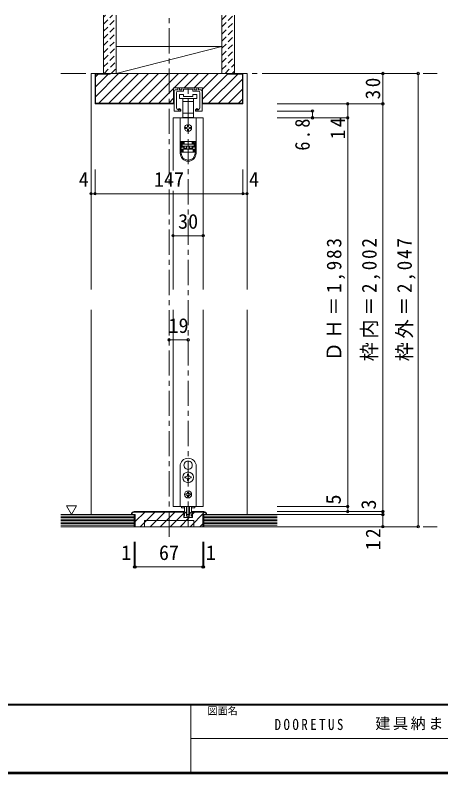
# Model space of a CAD drawing. Units: millimetres at full size, sheet at 1:5; details may follow other scales. Extents: x -957 to 993, y -689 to 708.
# Drawn here: x -157 to 266, y -689 to 64 of the extents above; entities that cross this region are included whole.
import ezdxf
from ezdxf.enums import TextEntityAlignment as Align

# ---------------------------------------------------------------- set-up
doc = ezdxf.new("R2010")
doc.units = ezdxf.units.MM
doc.header["$LTSCALE"] = 5
doc.header["$PDMODE"] = 32
doc.header["$PDSIZE"] = 2.5
doc.linetypes.add('CHAIN1', pattern=[8, 5, -1, 1, -1])
doc.linetypes.add('DASHED1', pattern=[1.8, 1.2, -0.6])
for name, color, linetype, lineweight in [('0-B_寸法', 7, 'Continuous', 9), ('F-0_補助線', 7, 'Continuous', 9), ('F-1_枠', 6, 'Continuous', 9)]:
    doc.layers.add(name, color=color, linetype=linetype, lineweight=lineweight)
doc.layers.add('F-A_文字', color=7, linetype='Continuous')
doc.styles.add('ＭＳ ゴシック', font='')
doc.styles.get('ＭＳ ゴシック').set_extended_font_data('MS Gothic')

# ---------------------------------------------------------------- blocks, each defined once
blk = doc.blocks.new('01')
at = {"layer": '0-B_寸法'}
for p, q in [((-8.95, 7.72), (-9.85, 7.72)), ((-5.85, 7.72), (5.85, 7.72)), ((8.95, 7.72), (9.85, 7.72)), ((-14, 3.72), (-14, -15.48)), ((-12, 5.72), (-10.45, 5.72)), ((-11.65, 2.72), (-11.65, -12.157)), ((-10.15, 6.02), (-10.15, 7.42)), ((-10.15, 4.22), (-4.95, 4.22)), ((-8.65, 6.02), (-8.65, 7.42)), ((-6.45, 5.72), (-8.35, 5.72)), ((-6.15, 7.42), (-6.15, 6.02)), ((-4.65, 4.52), (-4.65, 5.92)), ((-4.35, 6.22), (-0.3, 6.22)), ((0, 6.52), (-0.3, 6.22)), ((0, 6.52), (0.3, 6.22)), ((4.35, 6.22), (0.3, 6.22)), ((4.65, 4.52), (4.65, 5.92)), ((10.15, 4.22), (4.95, 4.22)), ((6.15, 7.42), (6.15, 6.02)), ((6.45, 5.72), (8.35, 5.72)), ((8.65, 6.02), (8.65, 7.42)), ((10.15, 6.02), (10.15, 7.42)), ((12, 5.72), (10.45, 5.72)), ((11.65, 2.72), (11.65, -12.157)), ((14, 3.72), (14, -15.48)), ((-7.15, -15.48), (-7.15, -14.405)), ((7.15, -15.48), (7.15, -14.405)), ((-13.7, -15.78), (-7.45, -15.78)), ((13.7, -15.78), (7.45, -15.78))]:
    blk.add_line(p, q, dxfattribs=at)
for centre, radius, start, end in [((-9.85, 7.42), 0.3, 90, 180), ((-8.95, 7.42), 0.3, 0, 90), ((-5.85, 7.42), 0.3, 90, 180), ((5.85, 7.42), 0.3, 0, 90), ((8.95, 7.42), 0.3, 90, 180), ((9.85, 7.42), 0.3, 0, 90), ((-12, 3.72), 2, 90, 180), ((-10.15, 2.72), 1.5, 90, 180), ((-10.45, 6.02), 0.3, 270, 0), ((-8.35, 6.02), 0.3, 180, 270), ((-6.45, 6.02), 0.3, 270, 0), ((-4.95, 4.52), 0.3, 270, 0), ((-4.35, 5.92), 0.3, 90, 180), ((4.35, 5.92), 0.3, 0, 90), ((4.95, 4.52), 0.3, 180, 270), ((6.45, 6.02), 0.3, 180, 270), ((8.35, 6.02), 0.3, 270, 0), ((10.45, 6.02), 0.3, 180, 270), ((10.15, 2.72), 1.5, 0, 90), ((12, 3.72), 2, 0, 90), ((-9.65, -12.157), 2, 180, 253.54075), ((-8.8, -9.28), 5, 253.54075, 284.75682), ((-7.45, -14.405), 0.3, 0, 104.75682), ((7.45, -14.405), 0.3, 75.24318, 180), ((8.8, -9.28), 5, 255.24318, 286.45925), ((9.65, -12.157), 2, 286.45925, 0), ((-13.7, -15.48), 0.3, 180, 270), ((-7.45, -15.48), 0.3, 270, 0), ((7.45, -15.48), 0.3, 180, 270), ((13.7, -15.48), 0.3, 270, 0)]:
    blk.add_arc(centre, radius, start, end, dxfattribs=at)
for p in [(-8.8, -14.28), (8.8, -14.28)]:
    blk.add_point(p, dxfattribs=at)

msp = doc.modelspace()

# ---------------------------------------------------------------- linework, layer by layer
at = {"layer": '0-B_寸法', "linetype": 'DASHED1'}
for p, q in [((-68.812, 55.44), (-59.846, 64.407)), ((-68.812, 62.511), (-66.917, 64.407)), ((-68.812, 48.369), (-56.312, 60.869)), ((48.688, 52.732), (60.363, 64.407)), ((48.688, 59.803), (53.291, 64.407)), ((-68.812, 41.298), (-56.312, 53.798)), ((48.688, 45.661), (61.188, 58.161)), ((-68.812, 34.227), (-56.312, 46.727)), ((48.688, 38.59), (61.188, 51.09)), ((-68.812, 27.156), (-56.312, 39.656)), ((48.688, 31.519), (61.188, 44.019)), ((-68.49, 20.407), (-56.312, 32.585)), ((48.688, 24.448), (61.188, 36.948)), ((-68.84, 12.986), (-56.312, 25.514)), ((48.688, 17.377), (61.188, 29.877)), ((48.688, 10.306), (61.188, 22.806)), ((-68.348, 6.407), (-56.312, 18.443)), ((51.86, 6.407), (61.188, 15.735)), ((-61.277, 6.407), (-56.312, 11.372)), ((58.931, 6.407), (61.188, 8.664))]:
    msp.add_line(p, q, dxfattribs=at)
at = {"layer": '0-B_寸法'}
for p, q in [((-68.812, 6.407), (-68.812, 64.407)), ((-56.312, 6.407), (-56.312, 64.407)), ((48.688, 6.407), (48.688, 64.407)), ((61.188, 6.407), (61.188, 64.407)), ((-56.312, 6.407), (48.688, 33.407)), ((-56.312, 33.407), (48.688, 33.407)), ((-81.312, 6.407), (-77.312, 6.407)), ((-81.312, 6.407), (-81.312, -208.094)), ((-77.312, -23.593), (-77.312, 6.407)), ((69.688, 6.407), (-77.312, 6.407)), ((-76.812, -16.566), (-53.84, 6.407)), ((-76.812, -23.093), (-76.812, 5.907)), ((-62.312, 5.907), (-76.812, 5.907)), ((-76.812, 3.233), (-74.139, 5.907)), ((-76.812, -6.666), (-64.239, 5.907)), ((-73.44, -23.093), (-43.94, 6.407)), ((-63.541, -23.093), (-34.041, 6.407)), ((-62.312, 6.407), (-62.312, 5.907)), ((-56.312, 6.407), (48.688, 6.407)), ((-53.641, -23.093), (-24.141, 6.407)), ((-14.242, 6.407), (-43.742, -23.093)), ((-33.842, -23.093), (-4.342, 6.407)), ((-23.943, -23.093), (5.557, 6.407)), ((1.457, -7.593), (15.457, 6.407)), ((11.356, -7.593), (25.356, 6.407)), ((21.256, -7.593), (35.256, 6.407)), ((29.588, -9.161), (45.155, 6.407)), ((29.588, -19.06), (54.688, 6.04)), ((64.454, 5.907), (35.454, -23.093)), ((45.354, -23.093), (69.188, 0.741)), ((54.688, 5.907), (54.688, 6.407)), ((54.688, 5.907), (69.188, 5.907)), ((69.188, -23.093), (69.188, 5.907)), ((69.688, -23.593), (69.688, 6.407)), ((73.688, 6.407), (69.688, 6.407)), ((73.688, -208.094), (73.688, 6.407)), ((243.688, 6.407), (103.688, 6.407)), ((208.688, 6.407), (208.688, -23.593)), ((243.688, 6.407), (243.688, -431.593)), ((-14.043, -23.093), (0.788, -8.262)), ((0.788, -23.593), (0.788, -7.593)), ((29.588, -7.593), (0.788, -7.593)), ((6.688, -14.293), (6.688, -18.293)), ((10.688, -14.293), (6.688, -14.293)), ((10.688, -16.293), (10.688, -14.293)), ((19.688, -14.293), (19.688, -16.293)), ((23.688, -14.293), (19.688, -14.293)), ((23.688, -18.293), (23.688, -14.293)), ((29.588, -23.593), (29.588, -7.593)), ((55.253, -23.093), (69.188, -9.159)), ((-4.144, -23.093), (0.788, -18.162)), ((6.688, -18.293), (15.188, -18.293)), ((9.938, -18.293), (9.938, -21.293)), ((9.938, -21.293), (9.938, -32.893)), ((9.938, -21.293), (15.188, -21.293)), ((19.688, -16.293), (10.688, -16.293)), ((15.188, -18.293), (23.688, -18.293)), ((15.188, -21.293), (20.438, -21.293)), ((20.438, -21.293), (20.438, -18.293)), ((20.438, -32.893), (20.438, -21.293)), ((65.153, -23.093), (69.188, -19.058)), ((0.788, -23.593), (-77.312, -23.593)), ((0.788, -23.093), (-76.812, -23.093)), ((69.188, -23.093), (29.588, -23.093)), ((69.688, -23.593), (29.588, -23.593)), ((208.688, -23.593), (103.688, -23.593)), ((173.688, -23.593), (173.688, -37.593)), ((208.688, -443.593), (208.688, -23.593)), ((30.188, -37.593), (0.188, -37.593)), ((0.188, -37.593), (0.188, -89.898)), ((7.288, -37.593), (7.288, -60.893)), ((23.088, -37.593), (7.288, -37.593)), ((9.938, -32.893), (9.938, -37.293)), ((15.188, -32.893), (9.938, -32.893)), ((9.938, -37.293), (11.188, -37.293)), ((20.438, -32.893), (15.188, -32.893)), ((19.188, -37.593), (19.188, -37.293)), ((19.188, -37.293), (20.438, -37.293)), ((20.438, -37.293), (20.438, -32.893)), ((23.088, -37.593), (23.088, -60.893)), ((30.188, -37.593), (30.188, -208.094)), ((138.688, -30.793), (103.688, -30.793)), ((173.688, -37.593), (103.688, -37.593)), ((138.688, -30.793), (138.688, -37.593)), ((173.688, -37.593), (173.688, -423.594)), ((14.688, -45.093), (14.688, -46.093)), ((15.688, -46.093), (15.688, -45.093)), ((13.688, -47.093), (12.688, -47.093)), ((12.688, -48.093), (13.688, -48.093)), ((14.688, -49.093), (14.688, -50.093)), ((15.688, -50.093), (15.688, -49.093)), ((17.688, -47.093), (16.688, -47.093)), ((16.688, -48.093), (17.688, -48.093)), ((7.288, -60.893), (7.288, -60.993)), ((23.088, -60.893), (7.288, -60.893)), ((7.288, -60.993), (7.288, -72.693)), ((8.288, -60.993), (7.288, -60.993)), ((8.288, -72.693), (8.288, -60.993)), ((10.988, -60.993), (8.288, -60.993)), ((9.088, -61.993), (10.988, -61.993)), ((9.088, -61.993), (9.088, -66.693)), ((10.988, -62.993), (9.088, -62.993)), ((10.988, -66.693), (9.088, -66.693)), ((11.188, -63.093), (9.288, -63.093)), ((9.288, -63.093), (9.288, -63.593)), ((10.288, -60.993), (10.288, -60.893)), ((10.988, -60.993), (10.988, -61.993)), ((10.988, -61.993), (10.988, -62.993)), ((10.988, -66.693), (10.988, -68.593)), ((11.188, -63.093), (11.188, -60.893)), ((11.188, -67.593), (11.188, -65.593)), ((11.188, -67.593), (13.688, -67.593)), ((11.188, -68.593), (11.188, -67.593)), ((13.688, -65.593), (13.688, -68.593)), ((16.688, -65.593), (16.688, -68.593)), ((19.188, -60.893), (19.188, -63.093)), ((21.088, -63.093), (19.188, -63.093)), ((19.188, -65.593), (19.188, -67.593)), ((19.388, -61.993), (19.388, -60.993)), ((22.088, -60.993), (19.388, -60.993)), ((19.388, -61.993), (21.288, -61.993)), ((19.388, -65.693), (21.288, -65.693)), ((19.388, -66.693), (19.388, -65.693)), ((19.388, -68.593), (19.388, -66.693)), ((21.288, -66.693), (19.388, -66.693)), ((20.088, -60.893), (20.088, -60.993)), ((21.088, -63.593), (21.088, -63.093)), ((21.288, -66.693), (21.288, -61.993)), ((23.088, -60.893), (23.088, -60.993)), ((23.088, -72.693), (23.088, -60.993)), ((9.288, -71.593), (9.288, -68.593)), ((9.288, -68.593), (10.288, -68.593)), ((10.288, -71.593), (9.288, -71.593)), ((10.288, -68.593), (10.288, -71.593)), ((10.288, -68.593), (20.088, -68.593)), ((20.088, -71.593), (10.288, -71.593)), ((20.088, -71.593), (20.088, -68.593)), ((20.088, -68.593), (21.088, -68.593)), ((21.088, -71.593), (20.088, -71.593)), ((21.088, -68.593), (21.088, -71.593)), ((-77.312, -112.898), (-77.312, -88.839)), ((69.688, -112.898), (69.688, -92.339)), ((-77.312, -112.898), (69.688, -112.898)), ((0.188, -109.898), (0.188, -208.094)), ((0.188, -154.594), (30.188, -154.594)), ((-81.312, -228.094), (-81.312, -431.594)), ((0.188, -228.094), (0.188, -423.594)), ((30.188, -228.094), (30.188, -423.594)), ((73.688, -431.594), (73.688, -228.094)), ((7.188, -423.594), (7.188, -383.594)), ((15.089, -378.445), (15.188, -378.544)), ((15.287, -378.445), (15.188, -378.544)), ((23.188, -383.594), (23.188, -423.594)), ((11.546, -384.582), (11.681, -384.619)), ((11.645, -384.754), (11.681, -384.619)), ((14.688, -391.444), (14.688, -392.394)), ((15.688, -391.444), (14.688, -391.444)), ((15.688, -392.394), (15.688, -391.444)), ((18.831, -384.582), (18.696, -384.619)), ((18.732, -384.754), (18.696, -384.619)), ((12.988, -394.094), (12.038, -394.094)), ((12.038, -394.094), (12.038, -395.094)), ((12.038, -395.094), (12.988, -395.094)), ((15.688, -397.744), (15.688, -396.794)), ((18.338, -394.094), (17.388, -394.094)), ((17.388, -395.094), (18.338, -395.094)), ((18.338, -395.094), (18.338, -394.094)), ((13.388, -411.094), (12.788, -411.094)), ((12.788, -411.094), (12.788, -412.094)), ((12.788, -412.094), (13.388, -412.094)), ((14.688, -409.194), (15.688, -409.194)), ((14.688, -409.194), (14.688, -409.794)), ((14.688, -413.394), (14.688, -413.994)), ((15.688, -413.994), (14.688, -413.994)), ((15.688, -409.194), (15.688, -409.794)), ((15.688, -413.394), (15.688, -413.994)), ((16.988, -411.094), (17.588, -411.094)), ((-105.747, -422.78), (-100.747, -431.44)), ((-105.747, -422.78), (-95.747, -422.78)), ((-95.747, -422.78), (-100.747, -431.44)), ((-38.312, -428.593), (10.788, -428.593)), ((-38.312, -429.093), (10.788, -429.093)), ((-37.312, -438.557), (-27.849, -429.093)), ((-32.449, -443.593), (-17.949, -429.093)), ((-22.55, -443.593), (-8.05, -429.093)), ((-12.65, -443.593), (1.85, -429.093)), ((0.188, -423.594), (30.188, -423.594)), ((23.188, -423.594), (7.188, -423.594)), ((8.588, -423.594), (8.588, -424.794)), ((8.588, -424.794), (11.721, -424.794)), ((10.688, -428.594), (11.231, -428.594)), ((10.688, -429.594), (10.688, -428.594)), ((10.788, -434.593), (10.788, -428.593)), ((12.85, -430.006), (11.585, -428.74)), ((11.688, -428.015), (11.688, -423.594)), ((13.688, -423.594), (13.688, -431.215)), ((16.688, -423.594), (16.688, -431.215)), ((17.048, -443.593), (31.434, -429.207)), ((17.526, -430.006), (18.792, -428.74)), ((18.656, -424.794), (21.788, -424.794)), ((18.688, -428.015), (18.688, -423.594)), ((30.688, -428.593), (19.588, -428.593)), ((30.688, -429.093), (19.588, -429.093)), ((19.588, -431.154), (21.649, -429.093)), ((21.788, -423.594), (21.788, -424.794)), ((173.688, -423.594), (103.688, -423.594)), ((208.688, -428.594), (103.688, -428.594)), ((173.688, -423.594), (173.688, -428.594)), ((-38.312, -431.594), (-111.312, -431.594)), ((-38.312, -433.094), (-111.312, -433.094)), ((-38.312, -434.594), (-111.312, -434.594)), ((-38.312, -436.094), (-111.312, -436.094)), ((-37.312, -431.593), (-41.312, -431.593)), ((-38.312, -443.593), (-38.312, -431.594)), ((-37.312, -443.593), (-37.312, -431.593)), ((-2.751, -443.593), (10.788, -430.055)), ((7.149, -443.593), (16.149, -434.593)), ((11.388, -434.593), (10.902, -433.367)), ((11.688, -433.093), (11.088, -433.093)), ((12.488, -434.593), (11.388, -434.593)), ((11.688, -433.093), (11.688, -431.83)), ((12.488, -434.593), (12.688, -434.393)), ((12.688, -434.393), (12.888, -434.593)), ((17.488, -434.593), (12.888, -434.593)), ((13.062, -430.094), (13.388, -430.094)), ((13.588, -432.793), (13.588, -430.294)), ((16.388, -431.515), (13.988, -431.515)), ((15.188, -433.393), (15.488, -433.093)), ((15.488, -433.093), (16.488, -433.093)), ((16.788, -432.793), (16.788, -430.294)), ((17.314, -430.094), (16.988, -430.094)), ((17.688, -434.393), (17.488, -434.593)), ((17.888, -434.593), (17.688, -434.393)), ((17.888, -434.593), (18.988, -434.593)), ((18.688, -433.093), (18.688, -431.83)), ((18.688, -433.093), (19.288, -433.093)), ((18.988, -434.593), (19.474, -433.367)), ((33.688, -431.593), (29.688, -431.593)), ((29.688, -443.593), (29.688, -431.593)), ((30.688, -443.593), (30.688, -431.594)), ((30.688, -431.594), (103.688, -431.594)), ((30.688, -433.094), (103.688, -433.094)), ((30.688, -434.594), (103.688, -434.594)), ((30.688, -436.094), (103.688, -436.094)), ((208.688, -431.593), (103.688, -431.593)), ((243.688, -443.593), (243.688, -431.593)), ((-38.312, -437.594), (-111.312, -437.594)), ((-38.312, -439.094), (-111.312, -439.094)), ((-38.312, -440.594), (-111.312, -440.594)), ((-38.312, -442.094), (-111.312, -442.094)), ((-38.312, -443.594), (-111.312, -443.594)), ((-37.312, -443.593), (29.688, -443.593)), ((-28.312, -437.593), (20.688, -437.593)), ((-28.312, -443.593), (-28.312, -437.593)), ((20.688, -443.593), (20.688, -437.593)), ((26.948, -443.593), (29.688, -440.853)), ((30.688, -437.594), (103.688, -437.594)), ((30.688, -439.094), (103.688, -439.094)), ((30.688, -440.594), (103.688, -440.594)), ((30.688, -442.094), (103.688, -442.094)), ((30.688, -443.594), (103.688, -443.594)), ((243.688, -443.593), (103.688, -443.593))]:
    msp.add_line(p, q, dxfattribs=at)
at = {"layer": '0-B_寸法', "linetype": 'CHAIN1'}
for p, q in [((-3.812, -453.593), (-3.812, 64.407)), ((-111.312, 6.407), (262.688, 6.407)), ((15.188, -443.593), (15.188, -7.593)), ((-111.312, -443.593), (262.688, -443.593))]:
    msp.add_line(p, q, dxfattribs=at)
at = {"layer": '0-B_寸法', "color": 4}
for p, q in [((-81.312, -112.898), (-81.312, -88.839)), ((-77.312, -112.898), (-77.312, -88.839)), ((69.688, -112.898), (69.688, -88.839)), ((73.688, -112.898), (73.688, -88.839)), ((-81.312, -112.898), (-77.312, -112.898)), ((69.688, -112.898), (73.688, -112.898)), ((-3.812, -258.094), (15.188, -258.094)), ((-38.312, -483.593), (-38.312, -458.593)), ((-37.312, -483.593), (-37.312, -458.593)), ((29.688, -483.593), (29.688, -458.593)), ((30.688, -483.593), (30.688, -458.593)), ((-38.312, -483.593), (-37.312, -483.593)), ((-37.312, -483.593), (29.688, -483.593)), ((29.688, -483.593), (30.688, -483.593))]:
    msp.add_line(p, q, dxfattribs=at)
at = {"layer": '0-B_寸法'}
for points in [[(19.188, -37.293), (11.188, -37.293), (11.188, -37.593)], [(9.088, -65.693), (10.988, -65.693), (10.988, -66.693)], [(16.688, -67.593), (19.188, -67.593), (19.188, -68.593)], [(21.288, -62.993), (19.388, -62.993), (19.388, -61.993)], [(23.088, -60.993), (22.088, -60.993), (22.088, -72.693)], [(14.688, -396.794), (14.688, -397.744), (15.688, -397.744)], [(17.588, -411.094), (17.588, -412.094), (16.988, -412.094)], [(10.788, -434.593), (19.588, -434.593), (19.588, -428.593)], [(19.688, -429.594), (19.688, -428.594), (19.145, -428.594)], [(13.888, -433.093), (14.888, -433.093), (15.188, -433.393)]]:
    msp.add_lwpolyline(points, dxfattribs=at)
msp.add_lwpolyline([(21.088, -65.593), (9.288, -65.593), (9.288, -63.593), (21.088, -63.593)], close=True, dxfattribs=at)
for centre, radius in [((15.188, -47.593), 3.5), ((15.188, -394.594), 5.35), ((15.188, -411.594), 3.5)]:
    msp.add_circle(centre, radius, dxfattribs=at)
for centre, radius, start, end in [((15.188, -45.093), 0.5, 90, 180), ((15.188, -45.093), 0.5, 0, 90), ((12.688, -47.593), 0.5, 90, 180), ((12.688, -47.593), 0.5, 180, 270), ((13.688, -46.093), 1, 270, 0), ((13.688, -49.093), 1, 0, 90), ((15.188, -50.093), 0.5, 180, 270), ((15.188, -50.093), 0.5, 270, 0), ((16.688, -46.093), 1, 180, 270), ((16.688, -49.093), 1, 90, 180), ((17.688, -47.593), 0.5, 0, 90), ((17.688, -47.593), 0.5, 270, 0), ((15.188, -72.693), 7.9, 180, 0), ((15.188, -72.693), 6.9, 180, 0), ((15.188, -383.594), 8, 0, 180), ((15.188, -382.594), 4.15, 91.3645, 208.6355), ((15.188, -382.594), 4.15, 331.3645, 88.6355), ((15.188, -382.594), 4.15, 211.3645, 328.6355), ((12.988, -392.394), 1.7, 270, 0), ((12.988, -396.794), 1.7, 0, 90), ((17.388, -392.394), 1.7, 180, 270), ((17.388, -396.794), 1.7, 90, 180), ((13.388, -409.794), 1.3, 270, 0), ((13.388, -413.394), 1.3, 0, 90), ((16.988, -409.794), 1.3, 180, 270), ((16.988, -413.394), 1.3, 90, 180), ((-38.312, -431.593), 3, 90, 180), ((-38.312, -431.593), 2.5, 90.0008, 180), ((11.231, -429.094), 0.5, 45, 90), ((13.688, -428.015), 2, 180, 264.78409), ((16.688, -428.015), 2, 275.21591, 0), ((19.145, -429.094), 0.5, 90, 135), ((30.688, -431.593), 3, 0, 90), ((30.688, -431.593), 2.5, 0, 90), ((8.688, -431.83), 3, 0, 48.19), ((11.088, -433.293), 0.2, 90, 201.616), ((13.062, -429.794), 0.3, 225, 270), ((13.388, -430.294), 0.2, 0, 90), ((13.488, -430.206), 0.2, 0, 84.78409), ((13.888, -432.793), 0.3, 180, 270), ((13.988, -431.215), 0.3, 180, 270), ((16.388, -431.215), 0.3, 270, 0), ((16.488, -432.793), 0.3, 270, 0), ((16.888, -430.206), 0.2, 95.21591, 180), ((16.988, -430.294), 0.2, 90, 180), ((17.314, -429.794), 0.3, 270, 315), ((21.688, -431.83), 3, 131.81, 180), ((19.288, -433.293), 0.2, 338.384, 90)]:
    msp.add_arc(centre, radius, start, end, dxfattribs=at)
for p in [(208.688, 6.407), (243.688, 6.407), (173.688, -23.593), (208.688, -23.593), (138.688, -30.793), (138.688, -37.593), (173.688, -37.593), (-81.312, -112.898), (-77.312, -112.898), (69.688, -112.898), (73.688, -112.898), (0.188, -154.594), (30.188, -154.594), (-3.812, -258.094), (15.188, -258.094), (173.688, -423.594), (173.688, -428.594), (208.688, -428.594), (208.688, -431.593), (208.688, -443.593), (243.688, -443.593), (-38.312, -483.593), (-37.312, -483.593), (29.688, -483.593), (30.688, -483.593)]:
    msp.add_point(p, dxfattribs=at)
at = {"layer": 'F-1_枠'}
for p, q in [((992.782, -619.898), (-957.218, -619.898)), ((992.782, -620.731), (-957.218, -620.731)), ((17.782, -620.731), (17.782, -687.398)), ((17.782, -654.065), (991.115, -654.066)), ((992.782, -687.398), (-957.218, -687.398)), ((992.782, -688.231), (-957.218, -688.231)), ((992.782, -689.065), (-957.218, -689.065))]:
    msp.add_line(p, q, dxfattribs=at)

# ---------------------------------------------------------------- block references
at = {"layer": '0-B_寸法'}
msp.add_blockref('01', (15.188, -15.313), dxfattribs=at)

# ---------------------------------------------------------------- texts
at = {"layer": '0-B_寸法', "style": 'ＭＳ ゴシック'}
for s, p in [('4', (-93.447, -110.398)), ('147', (-18.812, -110.398)), ('4', (75.598, -110.398)), ('30', (5.188, -152.094)), ('19', (-4.312, -255.594)), ('1', (-51.282, -481.093)), ('67', (-13.812, -481.093)), ('1', (32.76, -481.093))]:
    msp.add_text(s, height=14.66, dxfattribs=at).set_placement(p, align=Align.BOTTOM_LEFT)
for s, p in [('5', (171.188, -421.594)), ('3', (206.188, -426.594))]:
    msp.add_text(s, height=14.66, rotation=90, dxfattribs=at).set_placement(p, align=Align.BOTTOM_LEFT)
at = {"layer": '0-B_寸法', "char_height": 14.66, "attachment_point": 7, "rotation": 90, "style": 'ＭＳ ゴシック'}
for s, insert in [('\\T1.27;\\W0.95;30', (206.188, -19.218)), ('\\T1.27;\\W0.9;6.8', (136.188, -70.093)), ('\\T1.27;\\W0.95;14', (171.188, -58.843)), ('\\T1.19;\\W0.95;ＤＨ＝1,983', (171.188, -279.344)), ('\\T1.19;\\W0.95;枠内＝2,002', (206.188, -279.344)), ('\\T1.19;\\W0.95;枠外＝2,047', (241.188, -279.344)), ('\\T1.27;\\W0.95;12', (206.188, -466.843))]:
    msp.add_mtext(s, dxfattribs=dict(at, insert=insert))
at = {"layer": 'F-0_補助線', "insert": (101.115, -645.731), "char_height": 11, "attachment_point": 7, "style": 'ＭＳ ゴシック'}
msp.add_mtext('\\T1.39;\\W0.85;DOORETUS', dxfattribs=at)
at = {"layer": 'F-A_文字', "style": 'ＭＳ ゴシック'}
msp.add_text('図面名', height=7.331, dxfattribs=at).set_placement((34.449, -632.398), align=Align.BOTTOM_LEFT)
at = {"layer": 'F-A_文字', "insert": (201.115, -645.731), "char_height": 11, "attachment_point": 7, "style": 'ＭＳ ゴシック'}
msp.add_mtext('\\T1.17;建具納まり図', dxfattribs=at)

doc.saveas('drawing.dxf')
